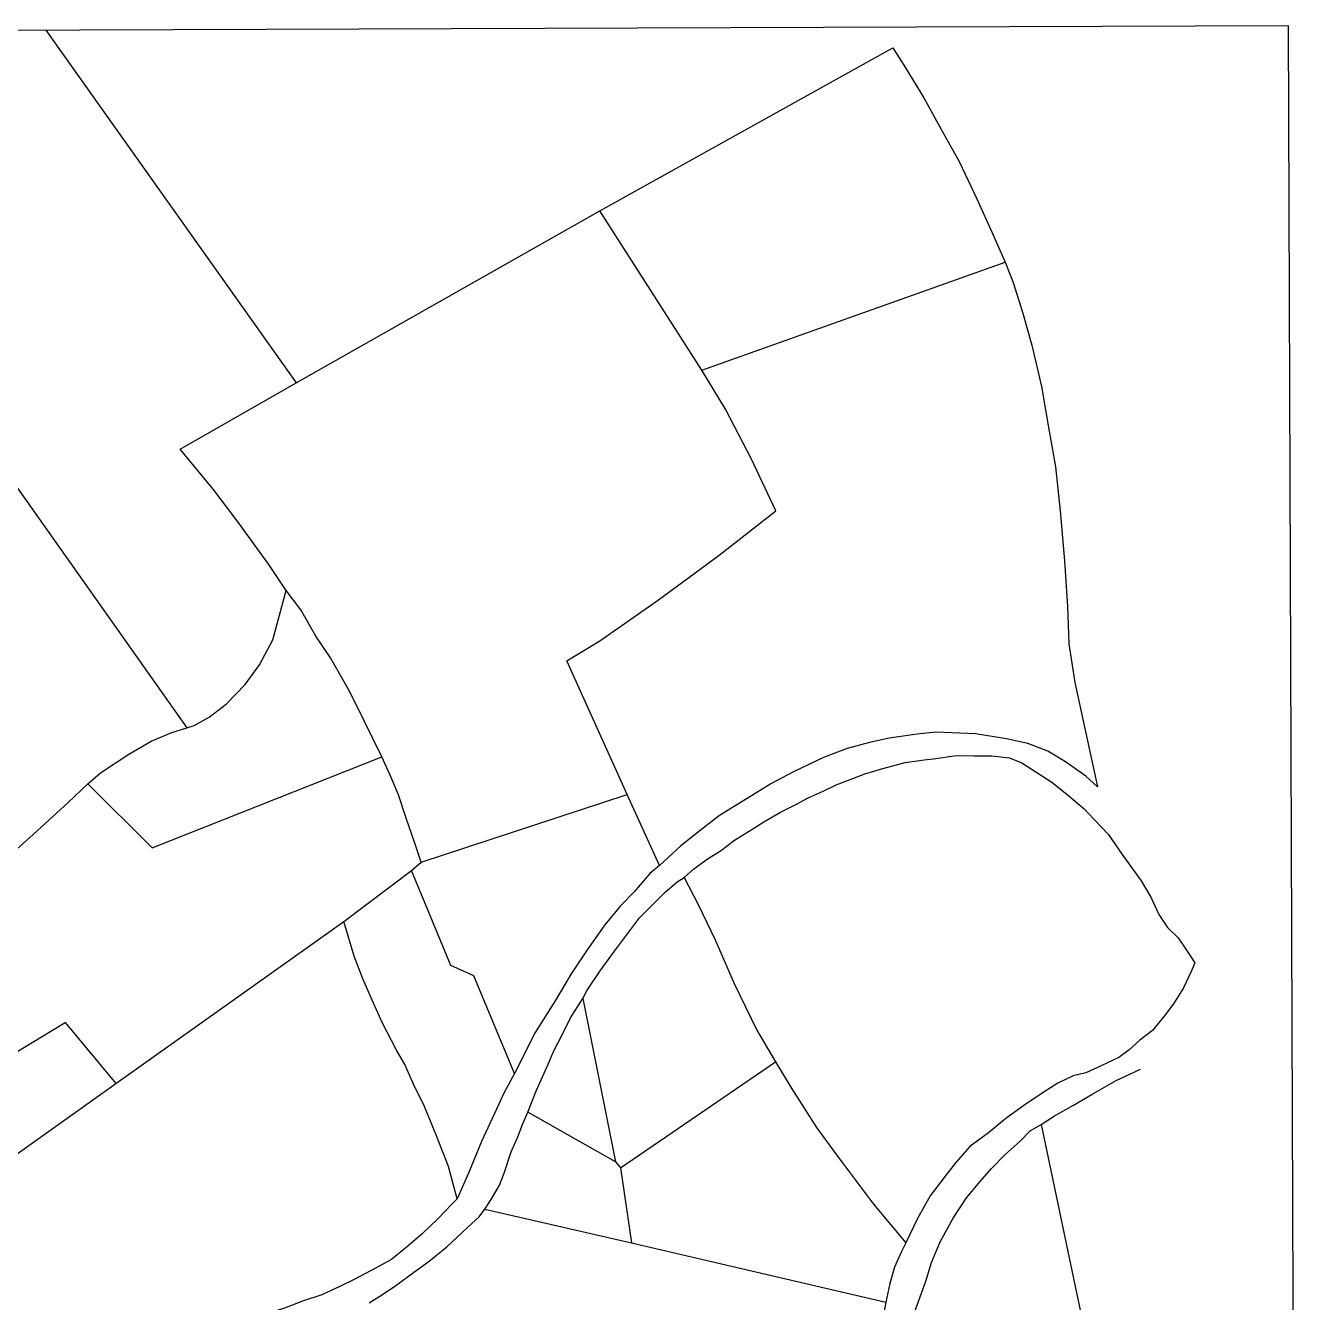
# Model space of a CAD drawing. Header units: millimetres. Extents: x 150192 to 154662, y -198734 to -196104.
# Drawn here: x 153166 to 153791, y -196984 to -196361 of the extents above; entities that cross this region are included whole.
import ezdxf

# ---------------------------------------------------------------- set-up
doc = ezdxf.new("R2010")
doc.units = ezdxf.units.MM
doc.layers.add('2', color=7, linetype='Continuous')
doc.layers.add('43', color=7, linetype='Continuous')

msp = doc.modelspace()

# ---------------------------------------------------------------- linework, layer by layer
at = {"layer": '2', "color": 1, "linetype": 'Continuous'}
for p, q in [((153175.94113, -196363.25363), (153298.14513, -196535.42763)), ((153298.14513, -196535.42763), (153446.36113, -196451.49163)), ((153496.15813, -196529.29963), (153446.36113, -196451.49163)), ((153496.15813, -196529.29963), (153644.12313, -196476.62963)), ((153359.13513, -196769.44363), (153459.59913, -196736.44963)), ((153475.47913, -196771.02863), (153459.59913, -196736.44963)), ((153354.30913, -196773.50863), (153359.13513, -196769.44363)), ((153321.41513, -196798.40263), (153354.30913, -196773.50863)), ((153210.03213, -196877.52763), (153321.41513, -196798.40263)), ((153438.01713, -196835.95563), (153453.90213, -196915.78063)), ((153456.44213, -196918.70563), (153532.01013, -196866.88863)), ((153096.23713, -196958.43063), (153210.03213, -196877.52763)), ((153453.90213, -196915.78063), (153411.22313, -196891.48363)), ((153661.69313, -196897.58463), (153685.58313, -197011.47563)), ((153453.90213, -196915.78063), (153456.44213, -196918.70563)), ((153456.44213, -196918.70563), (153461.78013, -196955.31163)), ((153390.14313, -196938.88063), (153461.78013, -196955.31163)), ((153461.78013, -196955.31163), (153585.87513, -196984.22663))]:
    msp.add_line(p, q, dxfattribs=at)
for points in [[(153446.36113, -196451.49163), (153589.36913, -196372.00163), (153595.46713, -196381.79063), (153604.35913, -196396.28463), (153614.01413, -196413.70163), (153621.63613, -196427.43163), (153630.27513, -196445.61163), (153638.02513, -196462.51963), (153644.12313, -196476.62963)], [(153644.12313, -196476.62963), (153648.06113, -196486.41863), (153652.63513, -196500.90963), (153657.08213, -196517.05363), (153661.78413, -196537.26463), (153665.08813, -196556.33063), (153668.77313, -196576.54063), (153670.93513, -196598.02163), (153673.09713, -196622.42563), (153674.62313, -196644.66763), (153675.26013, -196662.84263), (153678.18313, -196681.78163), (153689.23813, -196732.62663)], [(153459.59913, -196736.44963), (153430.12513, -196671.23363), (153446.25513, -196661.45563), (153474.95813, -196641.38863), (153504.55013, -196619.67063), (153532.23613, -196597.95063), (153520.29513, -196572.77963), (153507.59113, -196548.37063), (153496.15813, -196529.29963)], [(153293.20213, -196636.84863), (153284.81713, -196624.13463), (153269.32013, -196602.77363), (153257.63313, -196587.38963), (153241.50013, -196567.80863), (153298.14513, -196535.42763)], [(153156.53013, -196583.52463), (153158.18113, -196581.36563), (153244.68913, -196703.80363)], [(153244.68913, -196703.80363), (153248.24613, -196702.78863), (153255.61213, -196698.59863), (153264.12113, -196692.12063), (153273.26513, -196682.71963), (153280.12313, -196673.06463), (153286.72613, -196660.86663), (153293.20213, -196636.84863)], [(153339.95113, -196718.08663), (153331.31213, -196700.54363), (153324.07113, -196686.05063), (153314.92413, -196669.77763), (153307.68313, -196659.09763), (153300.31513, -196646.25663), (153293.20213, -196636.84863)], [(153196.42713, -196731.23163), (153202.52313, -196725.76963), (153216.36713, -196716.75363), (153227.28913, -196710.40363), (153237.45013, -196706.08763), (153244.68913, -196703.80363)], [(153689.23813, -196732.62663), (153683.52213, -196727.53963), (153673.61513, -196720.41763), (153664.97713, -196715.32863), (153655.19713, -196711.51063), (153644.78113, -196709.21763), (153629.66713, -196706.79563), (153610.23413, -196706.02263), (153601.21613, -196707.03563), (153587.49813, -196708.93463), (153577.97313, -196711.09063), (153567.05013, -196714.00863), (153555.49213, -196718.32363), (153540.75913, -196725.30663), (153529.83713, -196731.27463), (153518.15213, -196738.38563), (153504.69013, -196746.64063), (153496.68813, -196752.86463), (153485.89313, -196761.50163), (153475.47913, -196771.02863)], [(153196.42713, -196731.23163), (153227.80313, -196762.51363), (153339.95113, -196718.08663)], [(153359.13513, -196769.44363), (153356.08613, -196760.67263), (153351.63913, -196747.45263), (153348.08113, -196736.64763), (153343.88913, -196726.98563), (153339.95113, -196718.08663)], [(153487.41913, -196776.88063), (153492.24513, -196772.68863), (153499.10313, -196767.73563), (153505.20013, -196763.92563), (153512.05813, -196758.71863), (153520.94813, -196753.25763), (153526.28213, -196749.70163), (153534.41113, -196745.00363), (153542.28513, -196741.06763), (153548.00013, -196738.01963), (153555.36713, -196734.71863), (153561.59013, -196731.67163), (153569.84613, -196728.62563), (153575.68813, -196726.34063), (153584.45213, -196723.80363), (153595.37413, -196720.75863), (153604.51913, -196719.49263), (153609.09213, -196718.98663), (153620.39613, -196717.46663), (153629.03313, -196717.47163), (153637.54213, -196717.47563), (153646.30713, -196718.49663), (153652.27613, -196721.04163), (153666.88413, -196730.32763), (153675.26713, -196737.06763), (153682.76213, -196743.42663), (153687.46213, -196748.51263), (153694.44813, -196755.76063), (153701.18113, -196765.67763), (153710.45413, -196778.51963), (153715.15513, -196786.52863), (153719.09313, -196794.91963), (153723.41213, -196801.40363), (153728.62013, -196806.36263), (153732.93913, -196812.84663), (153736.62313, -196818.56863), (153734.84513, -196822.76163), (153731.16313, -196830.76663), (153726.33713, -196838.64463), (153721.76513, -196844.61563), (153716.05013, -196851.60263), (153709.82713, -196856.30263), (153704.62013, -196861.00263), (153699.54013, -196864.81263), (153691.28413, -196868.74863), (153683.53713, -196872.30363), (153677.31313, -196873.69863), (153669.82013, -196877.25363), (153662.70813, -196881.82463), (153653.30913, -196888.17463), (153644.41913, -196894.52563), (153636.03713, -196901.51163), (153626.89313, -196908.24263), (153620.03513, -196915.99263), (153614.82813, -196922.72563), (153607.46213, -196932.38163), (153601.36713, -196943.43563), (153595.65213, -196955.25263)], [(152999.70013, -196892.41863), (153004.27213, -196888.09963), (153011.63813, -196881.74863), (153015.82913, -196877.55663), (153020.90913, -196871.58563), (153025.22713, -196864.21563), (153030.56013, -196853.41563), (153038.94213, -196841.59963), (153046.05413, -196832.45163), (153055.45213, -196823.17863), (153065.61213, -196815.17663), (153079.45613, -196805.90563), (153092.79113, -196799.55763), (153106.00013, -196794.35363), (153119.97113, -196790.03963), (153133.68813, -196786.86863), (153147.91313, -196775.31063), (153169.75713, -196756.00263), (153186.77513, -196740.37863), (153196.42713, -196731.23163)], [(153475.47913, -196771.02863), (153470.65313, -196774.96563), (153463.03313, -196783.98563), (153456.42913, -196790.71863), (153448.80913, -196800.11963), (153440.17413, -196812.31663), (153432.30013, -196824.00563), (153424.42713, -196837.21963), (153414.77513, -196852.59363), (153404.61613, -196872.54263)], [(153404.61613, -196872.54263), (153384.79713, -196824.99863), (153373.62013, -196819.90863), (153354.30913, -196773.50863)], [(153438.01713, -196835.95563), (153440.17613, -196831.88963), (153446.52513, -196822.48763), (153453.51013, -196812.83163), (153459.73313, -196804.44663), (153465.70213, -196796.69663), (153471.79813, -196790.47263), (153478.02113, -196784.24763), (153483.99013, -196779.03963), (153487.41913, -196776.88063)], [(153487.41913, -196776.88063), (153494.40613, -196790.48363), (153502.53713, -196807.39163), (153511.81113, -196828.74863), (153522.99013, -196851.50463), (153532.01013, -196866.88863)], [(153376.67913, -196933.78963), (153372.35913, -196918.02763), (153366.51513, -196903.02663), (153360.67113, -196888.78863), (153355.33613, -196877.85563), (153351.14313, -196868.19463), (153346.95113, -196860.94763), (153340.21813, -196848.10763), (153335.77213, -196838.31863), (153330.56313, -196826.36863), (153326.37013, -196815.30963), (153321.41513, -196798.40263)], [(153411.22313, -196891.48363), (153415.41313, -196880.68263), (153420.61913, -196869.24663), (153423.92113, -196861.49563), (153427.98513, -196853.74463), (153431.92113, -196845.48463), (153438.01713, -196835.95563)], [(153053.55713, -196927.39763), (153082.13213, -196896.40063), (153093.05613, -196903.52363), (153185.38913, -196847.77463), (153210.03213, -196877.52763)], [(153532.01013, -196866.88863), (153540.01313, -196880.11063), (153552.08113, -196899.05363), (153562.37113, -196913.03963), (153579.90113, -196936.43463), (153595.65213, -196955.25263)], [(153661.69313, -196897.58463), (153668.17113, -196893.26663), (153677.44213, -196888.06063), (153686.84013, -196882.59963), (153698.27113, -196875.99663), (153710.21013, -196870.53763)], [(153404.61613, -196872.54263), (153399.53713, -196881.94563), (153394.83813, -196892.11063), (153388.61613, -196905.83463), (153382.14013, -196921.20963), (153376.67913, -196933.78963)], [(153390.14313, -196938.88063), (153393.19113, -196934.17863), (153397.25513, -196927.19063), (153399.54113, -196921.21863), (153403.09613, -196910.92563), (153406.27013, -196903.55563), (153408.55613, -196897.58263), (153411.22313, -196891.48363)], [(153593.62513, -197006.59963), (153596.54613, -196998.21263), (153601.24413, -196985.63163), (153605.43413, -196973.94163), (153608.10113, -196964.91863), (153612.41813, -196954.75363), (153618.76713, -196943.19063), (153625.24413, -196933.28063), (153631.97513, -196925.27663), (153637.43613, -196918.92463), (153644.16713, -196912.19163), (153651.40613, -196905.58663), (153656.35913, -196900.63263), (153661.69313, -196897.58463)], [(153376.67913, -196933.78963), (153374.01213, -196936.32963), (153367.28113, -196943.57163), (153359.66113, -196950.93863), (153352.54913, -196956.90863), (153344.54813, -196963.38663), (153334.76913, -196968.84663), (153326.38613, -196973.16363), (153319.78213, -196976.46563), (153310.63713, -196980.65463), (153301.11213, -196983.70063), (153292.34813, -196987.12763), (153279.01213, -196991.44163), (153268.47113, -196995.63063), (153253.86513, -197001.08863), (153243.06913, -197006.80263), (153231.89213, -197013.02463), (153218.93813, -197021.15163), (153206.11113, -197031.56763), (153200.39613, -197037.66563), (153096.23713, -196958.43063)], [(153333.75413, -196984.47963), (153340.23113, -196980.54263), (153346.70913, -196976.09763), (153355.34513, -196969.74663), (153362.96513, -196964.15863), (153371.60113, -196957.17263), (153381.63413, -196947.77263), (153387.34913, -196942.56463), (153390.14313, -196938.88063)], [(153595.65213, -196955.25263), (153593.49413, -196959.57363), (153590.06513, -196967.19763), (153587.78013, -196975.07663), (153585.87513, -196984.22663)], [(153585.87513, -196984.22663), (153584.98713, -196989.43663), (153582.19313, -196997.31563), (153577.87613, -197007.73563), (153574.06613, -197016.62963), (153570.13013, -197025.01663), (153564.28813, -197036.96063)]]:
    msp.add_lwpolyline(points, dxfattribs=at)
at = {"layer": '43', "color": 1, "linetype": 'Continuous'}
msp.add_lwpolyline([(150379.71213, -196373.22563), (153782.32413, -196361.09063), (153790.66413, -198664.98163), (150387.79113, -198677.09663), (150379.71213, -196373.22563)], dxfattribs=at)

doc.saveas('drawing.dxf')
